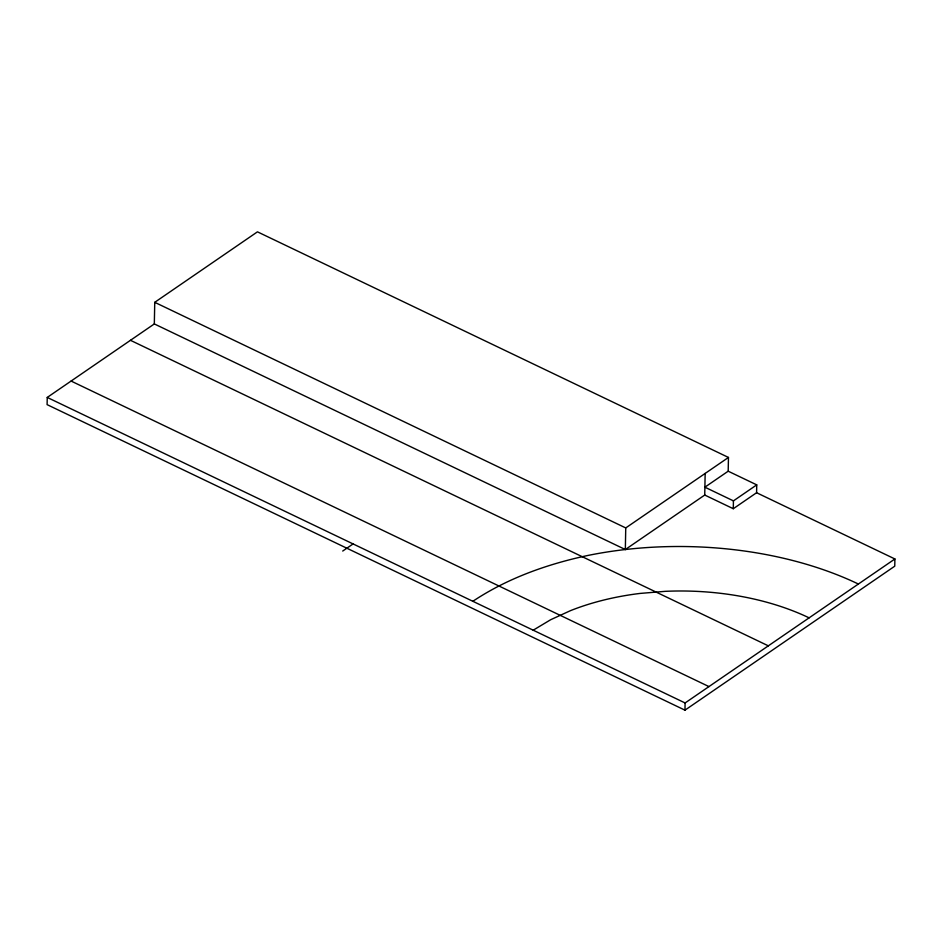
<?xml version="1.0" encoding="UTF-8"?>
<svg xmlns="http://www.w3.org/2000/svg" width="942" height="942" viewBox="0 0 942 942"><rect width="100%" height="100%" fill="white"/><g stroke="black" fill="none" stroke-linecap="round" stroke-linejoin="round"><path stroke-width="1.41" d="M47.241 397.43L47.1 404.636L684.964 710.162L894.759 566.177L894.9 558.971L756.591 492.725L733.288 508.727L704.734 495.045L625.335 549.539L154.323 323.93L47.241 397.43L685.105 702.956L894.9 558.971M154.323 323.93L154.747 302.323L257.449 231.838L728.46 457.447L728.19 471.2L704.887 487.191L733.429 500.873L756.744 484.871L728.19 471.2M625.335 549.539L625.747 527.932L728.46 457.447M684.964 710.162L685.105 702.956M704.734 495.045L705.158 473.437M733.288 508.727L733.429 500.873M756.591 492.725L756.744 484.871M342.711 551.046L353.085 543.934M472.849 601.29C507.538 578.176 547.349 564.105 587.926 555.45A274.04 156.396 1.1 0 1 858.386 584.028M533.196 630.198L550.681 619.718L570.475 610.652A196.124 111.933 1.1 0 1 640.089 593.425L665.382 591.329A196.124 111.933 1.1 0 1 809.119 617.846M154.747 302.323L625.747 527.932M130.467 340.309L768.331 645.835M71.097 381.063L708.961 686.588"/></g></svg>
